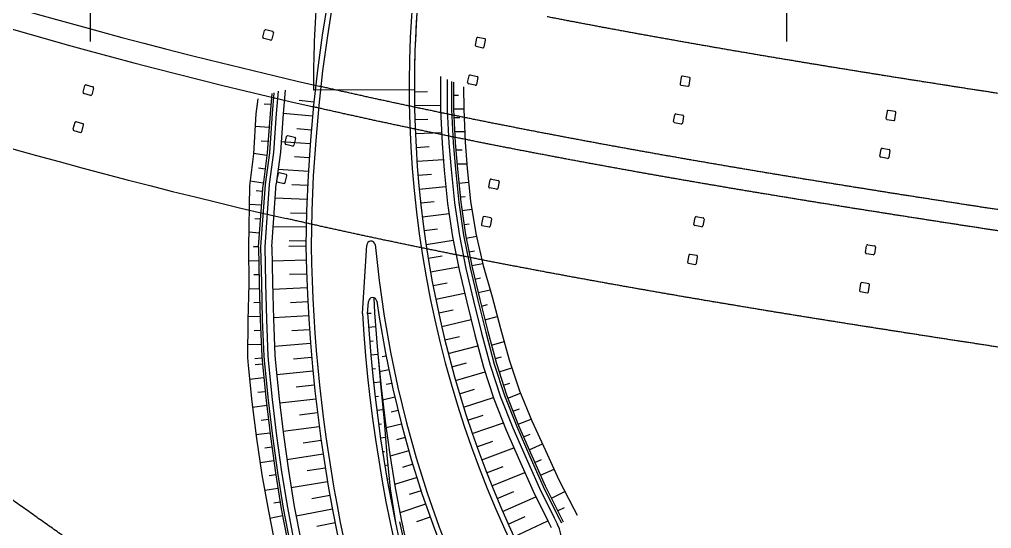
# Model space of a CAD drawing. Header units: inches. Extents: x 499362 to 502582, y 2541888 to 2545349.
# Drawn here: x 501089.8 to 501229.4, y 2543520.1 to 2543593.2 of the extents above; entities that cross this region are included whole.
import ezdxf

# ---------------------------------------------------------------- set-up
doc = ezdxf.new("R2010")
doc.units = ezdxf.units.IN
for name, color, linetype in [('0-段落划分', 2, 'Continuous'), ('ql', 7, 'Continuous'), ('坐标网', 2, 'Continuous'), ('桥-立柱', 5, 'Continuous')]:
    doc.layers.add(name, color=color, linetype=linetype)

# ---------------------------------------------------------------- blocks, each defined once
blk = doc.blocks.new('A$C035667EC')
at = {"layer": '桥-立柱', "color": 1, "linetype": 'Continuous'}
for p, q in [((501124.78, 2543590.62), (501125.01, 2543591.59)), ((501125.19, 2543591.71), (501126.16, 2543591.47)), ((501126.28, 2543591.29), (501126.04, 2543590.32)), ((501125.86, 2543590.21), (501124.89, 2543590.44)), ((501155.47, 2543590.48), (501155.27, 2543589.5)), ((501156.63, 2543590.39), (501155.65, 2543590.59)), ((501156.55, 2543589.24), (501156.75, 2543590.22)), ((501155.39, 2543589.32), (501156.37, 2543589.12)), ((501154.18, 2543584.11), (501154.38, 2543585.09)), ((501154.55, 2543585.2), (501155.53, 2543585)), ((501155.65, 2543584.83), (501155.45, 2543583.85)), ((501184.86, 2543584.91), (501184.69, 2543583.93)), ((501186.02, 2543584.86), (501185.04, 2543585.03)), ((501185.97, 2543583.7), (501186.14, 2543584.69)), ((501098.95, 2543582.71), (501099.21, 2543583.67)), ((501099.4, 2543583.78), (501100.36, 2543583.52)), ((501100.47, 2543583.33), (501100.21, 2543582.37)), ((501155.28, 2543583.73), (501154.3, 2543583.93)), ((501184.81, 2543583.75), (501185.8, 2543583.58)), ((501100.02, 2543582.26), (501099.06, 2543582.52)), ((501215.56, 2543579.95), (501214.57, 2543580.11)), ((501183.74, 2543578.51), (501183.91, 2543579.5)), ((501184.08, 2543579.62), (501185.07, 2543579.44)), ((501185.19, 2543579.27), (501185.02, 2543578.29)), ((501214.4, 2543579.98), (501214.24, 2543579)), ((501214.37, 2543578.82), (501215.36, 2543578.67)), ((501215.53, 2543578.79), (501215.68, 2543579.78)), ((501097.78, 2543578.36), (501097.51, 2543577.4)), ((501098.92, 2543578.21), (501097.96, 2543578.47)), ((501098.77, 2543577.06), (501099.03, 2543578.02)), ((501184.84, 2543578.16), (501183.86, 2543578.34)), ((501097.62, 2543577.21), (501098.58, 2543576.95)), ((501127.96, 2543575.4), (501128.19, 2543576.38)), ((501128.37, 2543576.49), (501129.34, 2543576.26)), ((501129.45, 2543576.08), (501129.23, 2543575.11)), ((501129.05, 2543575), (501128.07, 2543575.22)), ((501213.38, 2543573.56), (501213.54, 2543574.55)), ((501213.71, 2543574.68), (501214.7, 2543574.52)), ((501214.49, 2543573.23), (501213.51, 2543573.39)), ((501214.82, 2543574.35), (501214.67, 2543573.36)), ((501126.95, 2543571.02), (501126.72, 2543570.04)), ((501128.1, 2543570.91), (501127.13, 2543571.13)), ((501127.99, 2543569.75), (501128.21, 2543570.73)), ((501126.83, 2543569.86), (501127.81, 2543569.64)), ((501157.22, 2543569.16), (501157.42, 2543570.14)), ((501158.32, 2543568.79), (501157.34, 2543568.98)), ((501157.59, 2543570.26), (501158.57, 2543570.06)), ((501158.69, 2543569.89), (501158.5, 2543568.91)), ((501156.36, 2543564.74), (501156.17, 2543563.76)), ((501157.52, 2543564.67), (501156.53, 2543564.86)), ((501186.67, 2543563.75), (501186.83, 2543564.74)), ((501187.01, 2543564.86), (501187.99, 2543564.7)), ((501156.28, 2543563.58), (501157.27, 2543563.39)), ((501157.44, 2543563.51), (501157.63, 2543564.49)), ((501187.78, 2543563.41), (501186.79, 2543563.58)), ((501188.12, 2543564.52), (501187.95, 2543563.54)), ((501211.31, 2543559.7), (501211.46, 2543560.69)), ((501211.63, 2543560.82), (501212.62, 2543560.66)), ((501185.92, 2543559.32), (501185.75, 2543558.33)), ((501187.08, 2543559.27), (501186.09, 2543559.44)), ((501212.42, 2543559.38), (501211.43, 2543559.53)), ((501212.75, 2543560.49), (501212.59, 2543559.5)), ((501185.87, 2543558.16), (501186.86, 2543557.99)), ((501187.03, 2543558.11), (501187.2, 2543559.1)), ((501210.61, 2543555.26), (501210.46, 2543554.27)), ((501211.77, 2543555.23), (501210.79, 2543555.38)), ((501211.74, 2543554.07), (501211.9, 2543555.06)), ((501210.58, 2543554.1), (501211.57, 2543553.94))]:
    blk.add_line(p, q, dxfattribs=at)
for centre, start, end in [((501125.16, 2543591.56), 76.4952, 166.4952), ((501126.13, 2543591.33), 346.4952, 76.4952), ((501124.92, 2543590.59), 166.4952, 256.4952), ((501125.9, 2543590.35), 256.4952, 346.4952), ((501155.62, 2543590.45), 78.5189, 168.5189), ((501156.6, 2543590.25), 348.5189, 78.5189), ((501155.42, 2543589.47), 168.5189, 258.5189), ((501156.4, 2543589.27), 258.5189, 348.5189), ((501154.52, 2543585.06), 78.5189, 168.5189), ((501155.5, 2543584.86), 348.5189, 78.5189), ((501185.01, 2543584.89), 80.0188, 170.0188), ((501186, 2543584.71), 350.0188, 80.0188), ((501099.36, 2543583.63), 74.8271, 164.8271), ((501100.32, 2543583.37), 344.8271, 74.8271), ((501154.33, 2543584.08), 168.5189, 258.5189), ((501155.31, 2543583.88), 258.5189, 348.5189), ((501184.84, 2543583.9), 170.0188, 260.0188), ((501185.82, 2543583.73), 260.0188, 350.0188), ((501099.1, 2543582.67), 164.8271, 254.8271), ((501100.06, 2543582.41), 254.8271, 344.8271), ((501214.55, 2543579.96), 80.9753, 170.9753), ((501184.06, 2543579.47), 80.0188, 170.0188), ((501185.04, 2543579.3), 350.0188, 80.0188), ((501214.39, 2543578.97), 170.9753, 260.9753), ((501215.38, 2543578.81), 260.9753, 350.9753), ((501215.54, 2543579.8), 350.9753, 80.9753), ((501097.66, 2543577.36), 164.8271, 254.8271), ((501097.92, 2543578.32), 74.8271, 164.8271), ((501098.89, 2543578.06), 344.8271, 74.8271), ((501183.89, 2543578.49), 170.0188, 260.0188), ((501184.87, 2543578.31), 260.0188, 350.0188), ((501098.62, 2543577.1), 254.8271, 344.8271), ((501128.33, 2543576.34), 76.9886, 166.9886), ((501129.31, 2543576.12), 346.9886, 76.9886), ((501128.11, 2543575.37), 166.9886, 256.9886), ((501129.08, 2543575.14), 256.9886, 346.9886), ((501213.69, 2543574.53), 80.9753, 170.9753), ((501214.67, 2543574.37), 350.9753, 80.9753), ((501213.53, 2543573.54), 170.9753, 260.9753), ((501214.52, 2543573.38), 260.9753, 350.9753), ((501127.09, 2543570.98), 76.9886, 166.9886), ((501128.07, 2543570.76), 346.9886, 76.9886), ((501126.87, 2543570.01), 166.9886, 256.9886), ((501127.84, 2543569.79), 256.9886, 346.9886), ((501157.37, 2543569.13), 168.9031, 258.9031), ((501157.56, 2543570.11), 78.9031, 168.9031), ((501158.35, 2543568.93), 258.9031, 348.9031), ((501158.55, 2543569.92), 348.9031, 78.9031), ((501156.51, 2543564.71), 78.9031, 168.9031), ((501186.98, 2543564.71), 80.3981, 170.3981), ((501156.31, 2543563.73), 168.9031, 258.9031), ((501157.29, 2543563.54), 258.9031, 348.9031), ((501157.49, 2543564.52), 348.9031, 78.9031), ((501186.82, 2543563.73), 170.3981, 260.3981), ((501187.8, 2543563.56), 260.3981, 350.3981), ((501187.97, 2543564.55), 350.3981, 80.3981), ((501211.61, 2543560.67), 81.1264, 171.1264), ((501212.6, 2543560.51), 351.1264, 81.1264), ((501186.07, 2543559.29), 80.3981, 170.3981), ((501187.05, 2543559.13), 350.3981, 80.3981), ((501211.46, 2543559.68), 171.1264, 261.1264), ((501212.44, 2543559.53), 261.1264, 351.1264), ((501185.9, 2543558.31), 170.3981, 260.3981), ((501186.88, 2543558.14), 260.3981, 350.3981), ((501210.76, 2543555.23), 81.1264, 171.1264), ((501211.75, 2543555.08), 351.1264, 81.1264), ((501210.61, 2543554.25), 171.1264, 261.1264), ((501211.6, 2543554.09), 261.1264, 351.1264)]:
    blk.add_arc(centre, 0.15, start, end, dxfattribs=at)
blk = doc.blocks.new('A$C3C1B3F5F')
at = {"layer": 'ql', "color": 1, "linetype": 'Continuous'}
blk.add_line((501146.53, 2543583.07), (501132.03, 2543583.03), dxfattribs=at)
for radius in [167.75, 153.25]:
    blk.add_arc((501299.78, 2543583.53), radius, 175.3653, 180.1708, dxfattribs=at)
blk = doc.blocks.new('A$C3A006F90')
at = {"layer": '0-段落划分', "color": 2, "linetype": 'Continuous'}
for p, q in [((501132.1, 2543581.29), (501129.99, 2543581.52)), ((501146.53, 2543582.8), (501148.4, 2543582.81)), ((501152.16, 2543582.32), (501152.88, 2543582.32)), ((501125.9, 2543580.95), (501124.94, 2543581.03)), ((501146.56, 2543580.8), (501150.26, 2543580.86)), ((501152.16, 2543580.32), (501153.65, 2543580.32)), ((501131.92, 2543579.3), (501127.69, 2543579.67)), ((501131.92, 2543579.3), (501127.69, 2543579.67)), ((501146.61, 2543578.8), (501148.46, 2543578.86)), ((501152.21, 2543579.08), (501153.04, 2543579.08)), ((501125.66, 2543577.65), (501123.65, 2543577.79)), ((501131.74, 2543577.3), (501129.65, 2543577.49)), ((501146.68, 2543576.8), (501150.42, 2543576.96)), ((501152.31, 2543577.08), (501153.81, 2543577.08)), ((501125.52, 2543575.65), (501124.53, 2543575.72)), ((501131.57, 2543575.31), (501127.41, 2543575.59)), ((501146.78, 2543574.8), (501148.65, 2543574.91)), ((501125.36, 2543573.66), (501123.42, 2543573.92)), ((501131.44, 2543573.31), (501129.34, 2543573.45)), ((501152.48, 2543574.43), (501153.38, 2543574.43)), ((501125.1, 2543571.68), (501124.14, 2543571.8)), ((501146.91, 2543572.81), (501150.7, 2543573.07)), ((501152.66, 2543572.43), (501154.07, 2543572.43)), ((501131.31, 2543571.32), (501126.97, 2543571.61)), ((501147.06, 2543570.81), (501148.97, 2543570.97)), ((501122.87, 2543569.28), (501122.69, 2543560.48)), ((501124.84, 2543569.69), (501122.95, 2543569.94)), ((501124.15, 2543560.51), (501124.8, 2543569.43)), ((501125.1, 2543569.46), (501124.45, 2543560.51)), ((501125.7, 2543569.5), (501125.05, 2543560.52)), ((501126.05, 2543560.54), (501126.7, 2543569.58)), ((501131.21, 2543569.32), (501128.95, 2543569.42)), ((501147.24, 2543568.82), (501151.07, 2543569.19)), ((501152.93, 2543569.69), (501154.32, 2543569.83)), ((501124.73, 2543568.49), (501123.79, 2543568.56)), ((501131.13, 2543567.32), (501126.55, 2543567.52)), ((501153.13, 2543567.7), (501153.82, 2543567.77)), ((501124.59, 2543566.49), (501122.82, 2543566.62)), ((501147.45, 2543566.83), (501149.35, 2543567.04)), ((501131.05, 2543565.32), (501128.72, 2543565.37)), ((501147.68, 2543564.84), (501151.52, 2543565.32)), ((501153.38, 2543565.72), (501154.79, 2543565.93)), ((501124.44, 2543564.5), (501123.61, 2543564.56)), ((501131.01, 2543563.33), (501126.26, 2543563.42)), ((501153.67, 2543563.74), (501154.39, 2543563.85)), ((501124.3, 2543562.5), (501122.74, 2543562.62)), ((501147.93, 2543562.86), (501149.87, 2543563.12)), ((501153.99, 2543561.77), (501155.45, 2543562.05)), ((501124.15, 2543560.51), (501123.42, 2543560.56)), ((501130.95, 2543560.61), (501128.5, 2543560.58)), ((501130.97, 2543561.33), (501128.54, 2543561.38)), ((501148.22, 2543560.88), (501152.11, 2543561.46)), ((501124.15, 2543560.51), (501123.42, 2543560.49)), ((501148.52, 2543558.91), (501150.51, 2543559.23)), ((501154.38, 2543559.8), (501155.14, 2543559.95)), ((501124.19, 2543558.51), (501122.72, 2543558.48)), ((501130.99, 2543558.61), (501126.09, 2543558.49)), ((501154.76, 2543557.84), (501156.35, 2543558.15)), ((501124.23, 2543556.51), (501123.49, 2543556.49)), ((501131.05, 2543556.62), (501128.59, 2543556.53)), ((501148.86, 2543556.93), (501152.87, 2543557.64)), ((501149.22, 2543554.97), (501151.26, 2543555.35)), ((501155.21, 2543555.89), (501156.04, 2543556.09)), ((501124.28, 2543554.51), (501122.73, 2543554.47)), ((501131.13, 2543554.62), (501126.18, 2543554.41)), ((501149.6, 2543553), (501153.75, 2543553.85)), ((501155.68, 2543553.95), (501157.39, 2543554.35)), ((501124.33, 2543552.51), (501123.5, 2543552.49)), ((501131.22, 2543552.62), (501128.72, 2543552.49)), ((501156.15, 2543552), (501157.03, 2543552.23)), ((501139.82, 2543550.99), (501140.32, 2543551.02)), ((501150.02, 2543551.05), (501152.11, 2543551.5)), ((501124.37, 2543550.51), (501122.63, 2543550.47)), ((501131.33, 2543550.62), (501126.28, 2543550.32)), ((501150.45, 2543549.09), (501154.68, 2543550.07)), ((501156.64, 2543550.06), (501158.44, 2543550.52)), ((501124.45, 2543548.51), (501123.53, 2543548.47)), ((501131.46, 2543548.63), (501128.91, 2543548.45)), ((501139.96, 2543549), (501140.97, 2543549.07)), ((501131.61, 2543546.63), (501126.45, 2543546.23)), ((501140.11, 2543547), (501140.61, 2543547.04)), ((501150.91, 2543547.15), (501153.03, 2543547.67)), ((501157.59, 2543546.42), (501159.42, 2543546.91)), ((501124.54, 2543546.51), (501122.58, 2543546.43)), ((501151.4, 2543545.21), (501155.65, 2543546.31)), ((501124.64, 2543544.52), (501123.61, 2543544.43)), ((501131.77, 2543544.64), (501129.17, 2543544.41)), ((501140.27, 2543545.01), (501141.27, 2543545.1)), ((501142.46, 2543544.83), (501141.89, 2543544.71)), ((501151.91, 2543543.28), (501154.03, 2543543.85)), ((501158.11, 2543544.49), (501159.02, 2543544.73)), ((501124.71, 2543543.69), (501123.67, 2543543.58)), ((501131.96, 2543542.65), (501126.77, 2543542.15)), ((501140.46, 2543543.02), (501140.96, 2543543.07)), ((501142.87, 2543542.87), (501141.52, 2543542.59)), ((501152.45, 2543541.35), (501156.7, 2543542.56)), ((501158.69, 2543542.57), (501160.51, 2543543.17)), ((501124.91, 2543541.7), (501122.84, 2543541.49)), ((501140.67, 2543541.03), (501141.65, 2543541.14)), ((501125.1, 2543539.71), (501124.07, 2543539.6)), ((501132.16, 2543540.66), (501129.57, 2543540.38)), ((501143.28, 2543540.91), (501142.5, 2543540.75)), ((501153.02, 2543539.43), (501155.16, 2543540.07)), ((501159.31, 2543540.67), (501160.23, 2543540.97)), ((501132.38, 2543538.67), (501127.19, 2543538.07)), ((501140.89, 2543539.04), (501141.36, 2543539.1)), ((501143.73, 2543538.96), (501141.96, 2543538.53)), ((501153.6, 2543537.52), (501157.9, 2543538.87)), ((501159.96, 2543538.78), (501161.77, 2543539.49)), ((501125.32, 2543537.72), (501123.27, 2543537.47)), ((501141.13, 2543537.06), (501142.01, 2543537.17)), ((501144.2, 2543537.02), (501143.2, 2543536.78)), ((501160.69, 2543536.92), (501161.61, 2543537.28)), ((501125.56, 2543535.73), (501124.54, 2543535.61)), ((501132.61, 2543536.68), (501130.02, 2543536.36)), ((501154.22, 2543535.62), (501156.41, 2543536.34)), ((501161.42, 2543535.06), (501163.29, 2543535.79)), ((501132.87, 2543534.7), (501127.68, 2543534.01)), ((501141.4, 2543535.07), (501141.79, 2543535.13)), ((501144.68, 2543535.08), (501142.46, 2543534.54)), ((501154.85, 2543533.72), (501159.31, 2543535.25)), ((501125.79, 2543533.75), (501123.77, 2543533.51)), ((501133.14, 2543532.72), (501130.55, 2543532.35)), ((501141.67, 2543533.09), (501142.36, 2543533.19)), ((501145.21, 2543533.15), (501143.98, 2543532.81)), ((501155.52, 2543531.83), (501157.78, 2543532.64)), ((501162.22, 2543533.22), (501163.15, 2543533.63)), ((501126.06, 2543531.77), (501125.07, 2543531.63)), ((501145.75, 2543531.22), (501143.04, 2543530.47)), ((501156.2, 2543529.95), (501160.82, 2543531.68)), ((501163.02, 2543531.39), (501164.92, 2543532.23)), ((501133.43, 2543530.74), (501128.23, 2543529.95)), ((501141.97, 2543531.12), (501142.25, 2543531.16)), ((501163.83, 2543529.56), (501164.79, 2543529.99)), ((501126.34, 2543529.79), (501124.38, 2543529.51)), ((501133.74, 2543528.76), (501131.13, 2543528.35)), ((501142.29, 2543529.14), (501142.72, 2543529.21)), ((501146.31, 2543529.3), (501144.84, 2543528.85)), ((501156.91, 2543528.08), (501159.26, 2543528.99)), ((501164.64, 2543527.73), (501166.58, 2543528.6)), ((501126.62, 2543527.81), (501125.66, 2543527.65)), ((501142.62, 2543527.17), (501142.77, 2543527.2)), ((501146.91, 2543527.4), (501143.7, 2543526.39)), ((501157.65, 2543526.23), (501162.38, 2543528.13)), ((501126.94, 2543525.83), (501125.05, 2543525.52)), ((501134.06, 2543526.79), (501128.86, 2543525.91)), ((501134.41, 2543524.82), (501131.8, 2543524.35)), ((501142.98, 2543525.2), (501143.14, 2543525.23)), ((501147.5, 2543525.49), (501145.78, 2543524.95)), ((501158.41, 2543524.38), (501160.79, 2543525.37)), ((501159.19, 2543522.54), (501163.99, 2543524.62)), ((501166.21, 2543524.42), (501168.15, 2543525.38)), ((501127.26, 2543523.86), (501126.33, 2543523.71)), ((501134.77, 2543522.85), (501129.55, 2543521.87)), ((501143.35, 2543523.24), (501143.4, 2543523.25)), ((501148.15, 2543523.59), (501144.46, 2543522.31)), ((501167.1, 2543522.63), (501168.09, 2543523.12)), ((501127.61, 2543521.89), (501125.78, 2543521.54)), ((501148.81, 2543521.71), (501146.83, 2543521.02)), ((501160, 2543520.71), (501162.43, 2543521.8)), ((501135.15, 2543520.89), (501132.54, 2543520.37)), ((501143.74, 2543521.27), (501143.75, 2543521.28)), ((501160.83, 2543518.89), (501165.71, 2543521.16))]:
    blk.add_line(p, q, dxfattribs=at)
at = {"layer": '0-段落划分', "color": 2}
for p, q in [((501139.08, 2543550.95), (501139.7, 2543560.75)), ((501139.82, 2543550.9), (501139.94, 2543552.67))]:
    blk.add_line(p, q, dxfattribs=at)
at = {"layer": '0-段落划分', "color": 2, "flags": 128}
for points in [[(501139.72, 2543620.5), (501138.37, 2543615.65), (501137.13, 2543610.76), (501136, 2543605.84), (501134.99, 2543600.89), (501134.09, 2543595.91), (501133.3, 2543590.92), (501132.62, 2543585.91), (501132.06, 2543580.87), (501131.61, 2543575.83), (501131.27, 2543570.77), (501131.06, 2543565.71), (501130.95, 2543560.64)], [(501140.44, 2543620.3), (501139.1, 2543615.46), (501137.86, 2543610.58), (501136.74, 2543605.68), (501135.73, 2543600.74), (501134.83, 2543595.79), (501134.04, 2543590.81), (501133.36, 2543585.81), (501132.8, 2543580.8), (501132.36, 2543575.77), (501132.02, 2543570.73), (501131.8, 2543565.68), (501131.7, 2543560.63)], [(501140.89, 2543560.84), (501141.46, 2543555.69), (501142.2, 2543550.55), (501143.1, 2543545.42), (501144.17, 2543540.32), (501145.41, 2543535.25), (501146.81, 2543530.21), (501148.37, 2543525.22), (501150.1, 2543520.27), (501151.99, 2543515.37), (501154.05, 2543510.52)], [(501141.13, 2543552.72), (501141.46, 2543550.43), (501142.36, 2543545.28), (501143.44, 2543540.15), (501144.68, 2543535.06), (501146.09, 2543530), (501147.66, 2543524.98), (501149.4, 2543520.01), (501151.3, 2543515.09), (501151.98, 2543513.49)]]:
    blk.add_lwpolyline(points, dxfattribs=at)
for points in [[(501139.13, 2543488.36, -0.000001), (501138.24, 2543489, -0.000002), (501137.34, 2543489.64, -0.000002), (501136.44, 2543490.28, -0.000003), (501135.55, 2543490.92, -0.000003)], [(501100.6, 2543515.81, -0.000022), (501099.7, 2543516.45, -0.000022), (501098.81, 2543517.09, -0.000023), (501097.91, 2543517.72, -0.000023), (501097.01, 2543518.36, -0.000024), (501096.11, 2543519, -0.000024), (501095.22, 2543519.63, -0.000025), (501094.32, 2543520.27, -0.000025), (501093.42, 2543520.91, -0.000026), (501092.52, 2543521.54, -0.000026), (501091.63, 2543522.18, -0.000027), (501090.73, 2543522.82, -0.000027), (501089.83, 2543523.45, -0.000028), (501088.93, 2543524.09, -0.000028), (501088.04, 2543524.72, -0.000029), (501087.14, 2543525.36, -0.000029), (501086.24, 2543526, -0.00003)], [(501253.39, 2543579.06, 0.000002), (501252.73, 2543579.15, 0.000003)], [(501231, 2543582.45, 0.000041), (501230.34, 2543582.55, 0.000042), (501229.69, 2543582.65, 0.000043), (501229.03, 2543582.76, 0.000045), (501228.37, 2543582.86, 0.000046), (501227.71, 2543582.96, 0.000047), (501227.06, 2543583.06, 0.000048), (501226.4, 2543583.16, 0.000049), (501225.74, 2543583.26, 0.00005), (501225.09, 2543583.37, 0.000052), (501224.43, 2543583.47, 0.000053), (501223.77, 2543583.57, 0.000054), (501223.11, 2543583.67, 0.000055), (501222.46, 2543583.78, 0.000056), (501221.8, 2543583.88, 0.000057), (501221.14, 2543583.98, 0.000058), (501220.49, 2543584.08, 0.00006), (501219.83, 2543584.19, 0.000061), (501219.17, 2543584.29, 0.000062), (501218.52, 2543584.39, 0.000063), (501217.86, 2543584.5, 0.000064), (501217.2, 2543584.6, 0.000065), (501216.55, 2543584.7, 0.000067), (501215.89, 2543584.81, 0.000068), (501215.23, 2543584.91, 0.000069), (501214.58, 2543585.02, 0.00007), (501213.92, 2543585.12, 0.000071), (501213.27, 2543585.23, 0.000072), (501212.61, 2543585.33, 0.000073), (501211.95, 2543585.44, 0.000075), (501211.3, 2543585.54, 0.000076), (501210.64, 2543585.65, 0.000077), (501209.99, 2543585.75, 0.000078), (501209.33, 2543585.86, 0.000079), (501208.68, 2543585.97, 0.00008), (501208.02, 2543586.07, 0.000082), (501207.37, 2543586.18, 0.000083), (501206.71, 2543586.28, 0.000084), (501206.05, 2543586.39, 0.000085), (501205.4, 2543586.5, 0.000086), (501204.74, 2543586.61, 0.000087), (501204.09, 2543586.71, 0.000089), (501203.43, 2543586.82, 0.00009), (501202.78, 2543586.93, 0.000091), (501202.12, 2543587.04, 0.000092), (501201.47, 2543587.15, 0.000093), (501200.82, 2543587.26, 0.000094), (501200.16, 2543587.36, 0.000095), (501199.51, 2543587.47, 0.000097), (501198.85, 2543587.58, 0.000098), (501198.2, 2543587.69, 0.000099), (501197.54, 2543587.8, 0.0001), (501196.89, 2543587.91, 0.000101), (501196.23, 2543588.02, 0.000102), (501195.58, 2543588.13, 0.000104), (501194.93, 2543588.25, 0.000105), (501194.27, 2543588.36, 0.000106), (501193.62, 2543588.47, 0.000107), (501192.97, 2543588.58, 0.000108), (501192.31, 2543588.69, 0.000109), (501191.66, 2543588.8, 0.000111), (501191, 2543588.92, 0.000112), (501190.35, 2543589.03, 0.000113), (501189.7, 2543589.14, 0.000114), (501189.05, 2543589.26, 0.000115), (501188.39, 2543589.37, 0.000116), (501187.74, 2543589.48, 0.000117), (501187.09, 2543589.6, 0.000119), (501186.43, 2543589.71, 0.00012), (501185.78, 2543589.83, 0.000121), (501185.13, 2543589.94, 0.000122), (501184.48, 2543590.06, 0.000123), (501183.82, 2543590.18, 0.000124), (501183.17, 2543590.29, 0.000125), (501182.52, 2543590.41, 0.000125), (501181.87, 2543590.52, 0.000126), (501181.22, 2543590.64, 0.000127), (501180.57, 2543590.76, 0.000129), (501179.91, 2543590.88, 0.00013), (501179.26, 2543591, 0.000131), (501178.61, 2543591.11, 0.000132), (501177.96, 2543591.23, 0.000133), (501177.31, 2543591.35, 0.000134), (501176.66, 2543591.47, 0.000135), (501176.01, 2543591.59, 0.000136), (501175.36, 2543591.71, 0.000138), (501174.7, 2543591.83, 0.000139), (501174.05, 2543591.95, 0.00014), (501173.4, 2543592.07, 0.000141), (501172.75, 2543592.2, 0.000142), (501172.1, 2543592.32, 0.000143), (501171.45, 2543592.44, 0.000144), (501170.8, 2543592.56, 0.000145), (501170.15, 2543592.69, 0.000147), (501169.5, 2543592.81, 0.000148), (501168.85, 2543592.93, 0.000149), (501168.2, 2543593.06, 0.00015), (501167.55, 2543593.18, 0.000151), (501166.9, 2543593.31, 0.000152), (501166.25, 2543593.43, 0.000153), (501165.6, 2543593.56, 0.000154)], [(501250.93, 2543562.74, 0.000002), (501250.27, 2543562.84, 0.000003)], [(501231.14, 2543565.74, 0.000036), (501230.48, 2543565.84, 0.000038), (501229.82, 2543565.94, 0.000039), (501229.16, 2543566.04, 0.00004), (501228.5, 2543566.14, 0.000041), (501227.84, 2543566.24, 0.000042), (501227.18, 2543566.35, 0.000043), (501226.52, 2543566.45, 0.000045), (501225.86, 2543566.55, 0.000046), (501225.2, 2543566.65, 0.000047), (501224.54, 2543566.75, 0.000048), (501223.88, 2543566.86, 0.000049), (501223.22, 2543566.96, 0.00005), (501222.56, 2543567.06, 0.000052), (501221.9, 2543567.16, 0.000053), (501221.24, 2543567.27, 0.000054), (501220.57, 2543567.37, 0.000055), (501219.91, 2543567.47, 0.000056), (501219.25, 2543567.58, 0.000057), (501218.59, 2543567.68, 0.000058), (501217.93, 2543567.78, 0.00006), (501217.27, 2543567.89, 0.000061), (501216.61, 2543567.99, 0.000062), (501215.95, 2543568.09, 0.000063), (501215.29, 2543568.2, 0.000064), (501214.63, 2543568.3, 0.000065), (501213.97, 2543568.41, 0.000067), (501213.31, 2543568.51, 0.000068), (501212.65, 2543568.62, 0.000069), (501211.99, 2543568.72, 0.00007), (501211.33, 2543568.83, 0.000071), (501210.67, 2543568.93, 0.000072), (501210.01, 2543569.04, 0.000073), (501209.35, 2543569.14, 0.000075), (501208.68, 2543569.25, 0.000076), (501208.02, 2543569.36, 0.000077), (501207.36, 2543569.46, 0.000078), (501206.7, 2543569.57, 0.000079), (501206.04, 2543569.68, 0.00008), (501205.38, 2543569.78, 0.000082), (501204.72, 2543569.89, 0.000083), (501204.06, 2543570, 0.000084), (501203.4, 2543570.11, 0.000085), (501202.74, 2543570.21, 0.000086), (501202.08, 2543570.32, 0.000087), (501201.42, 2543570.43, 0.000089), (501200.76, 2543570.54, 0.00009), (501200.1, 2543570.65, 0.000091), (501199.44, 2543570.76, 0.000092), (501198.78, 2543570.87, 0.000093), (501198.11, 2543570.98, 0.000094), (501197.45, 2543571.09, 0.000095), (501196.79, 2543571.2, 0.000097), (501196.13, 2543571.31, 0.000098), (501195.47, 2543571.42, 0.000099), (501194.81, 2543571.53, 0.0001), (501194.15, 2543571.64, 0.000101), (501193.49, 2543571.75, 0.000102), (501192.83, 2543571.87, 0.000104), (501192.17, 2543571.98, 0.000105), (501191.51, 2543572.09, 0.000106), (501190.85, 2543572.2, 0.000107), (501190.19, 2543572.32, 0.000108), (501189.53, 2543572.43, 0.000109), (501188.87, 2543572.54, 0.000111), (501188.21, 2543572.66, 0.000112), (501187.54, 2543572.77, 0.000113), (501186.88, 2543572.88, 0.000114), (501186.22, 2543573, 0.000115), (501185.56, 2543573.11, 0.000116), (501184.9, 2543573.23, 0.000117), (501184.24, 2543573.35, 0.000119), (501183.58, 2543573.46, 0.00012), (501182.92, 2543573.58, 0.000121), (501182.26, 2543573.69, 0.000122), (501181.6, 2543573.81, 0.000123), (501180.94, 2543573.93, 0.000124), (501180.28, 2543574.05, 0.000126), (501179.62, 2543574.17, 0.000128), (501178.96, 2543574.28, 0.00013), (501178.3, 2543574.4, 0.000131), (501177.63, 2543574.52, 0.000132), (501176.97, 2543574.64, 0.000133), (501176.31, 2543574.76, 0.000134), (501175.65, 2543574.88, 0.000135), (501174.99, 2543575, 0.000137), (501174.33, 2543575.12, 0.000138), (501173.67, 2543575.24, 0.000139), (501173.01, 2543575.36, 0.00014), (501172.35, 2543575.49, 0.000141), (501171.69, 2543575.61, 0.000143), (501171.03, 2543575.73, 0.000144), (501170.37, 2543575.85, 0.000145), (501169.71, 2543575.98, 0.000146), (501169.05, 2543576.1, 0.000147), (501168.39, 2543576.23, 0.000149), (501167.73, 2543576.35, 0.00015), (501167.07, 2543576.48, 0.000151), (501166.41, 2543576.6, 0.000152), (501165.75, 2543576.73, 0.000153), (501165.1, 2543576.85, 0.000155), (501164.44, 2543576.98, 0.000156), (501163.78, 2543577.11, 0.000157), (501163.12, 2543577.23, 0.000158), (501162.46, 2543577.36, 0.000159), (501161.8, 2543577.49, 0.00016), (501161.14, 2543577.62, 0.000162), (501160.48, 2543577.75, 0.000163), (501159.82, 2543577.88, 0.000164), (501159.16, 2543578.01, 0.000165), (501158.5, 2543578.14, 0.000166), (501157.84, 2543578.27, 0.000168), (501157.18, 2543578.4, 0.000169), (501156.52, 2543578.53, 0.00017), (501155.86, 2543578.66, 0.000171), (501155.2, 2543578.8, 0.000172), (501154.55, 2543578.93, 0.000174), (501153.89, 2543579.06, 0.000175), (501153.23, 2543579.2, 0.000176), (501152.57, 2543579.33, 0.000177), (501151.91, 2543579.47, 0.000178), (501151.25, 2543579.6, 0.00018), (501150.59, 2543579.74, 0.000181), (501149.93, 2543579.87, 0.000182), (501149.28, 2543580.01, 0.000183), (501148.62, 2543580.15, 0.000184), (501147.96, 2543580.29, 0.000186), (501147.3, 2543580.42, 0.000187), (501146.64, 2543580.56, 0.000188), (501145.98, 2543580.7, 0.000189), (501145.33, 2543580.84, 0.00019), (501144.67, 2543580.98, 0.000192), (501144.01, 2543581.12, 0.000193), (501143.35, 2543581.26, 0.000194), (501142.69, 2543581.41, 0.000195), (501142.04, 2543581.55, 0.000196), (501141.38, 2543581.69, 0.000198), (501140.72, 2543581.83, 0.000199), (501140.06, 2543581.98, 0.0002), (501139.41, 2543582.12, 0.000201), (501138.75, 2543582.27, 0.000202), (501138.09, 2543582.41, 0.000204), (501137.43, 2543582.56, 0.000205), (501136.78, 2543582.71, 0.000206), (501136.12, 2543582.85, 0.000207), (501135.46, 2543583, 0.000208), (501134.81, 2543583.15, 0.00021), (501134.15, 2543583.3, 0.000211), (501133.49, 2543583.45, 0.00021), (501132.84, 2543583.59, 0.00021)], [(501248.75, 2543560.03, 0.000002), (501248.09, 2543560.13, 0.000003)], [(501231.62, 2543562.63, 0.000032), (501230.96, 2543562.73, 0.000033), (501230.31, 2543562.83, 0.000034), (501229.65, 2543562.93, 0.000035), (501228.99, 2543563.03, 0.000036), (501228.33, 2543563.13, 0.000038), (501227.67, 2543563.23, 0.000039), (501227.02, 2543563.33, 0.00004), (501226.36, 2543563.43, 0.000041), (501225.7, 2543563.53, 0.000042), (501225.04, 2543563.63, 0.000043), (501224.39, 2543563.74, 0.000045), (501223.73, 2543563.84, 0.000046), (501223.07, 2543563.94, 0.000047), (501222.41, 2543564.04, 0.000048), (501221.76, 2543564.14, 0.000049), (501221.1, 2543564.24, 0.00005), (501220.44, 2543564.35, 0.000052), (501219.79, 2543564.45, 0.000053), (501219.13, 2543564.55, 0.000054), (501218.47, 2543564.65, 0.000055), (501217.81, 2543564.75, 0.000056), (501217.16, 2543564.86, 0.000057), (501216.5, 2543564.96, 0.000058), (501215.84, 2543565.06, 0.00006), (501215.19, 2543565.17, 0.000061), (501214.53, 2543565.27, 0.000062), (501213.87, 2543565.37, 0.000063), (501213.22, 2543565.48, 0.000064), (501212.56, 2543565.58, 0.000065), (501211.9, 2543565.68, 0.000067), (501211.25, 2543565.79, 0.000068), (501210.59, 2543565.89, 0.000069), (501209.94, 2543566, 0.00007), (501209.28, 2543566.1, 0.000071), (501208.62, 2543566.21, 0.000072), (501207.97, 2543566.31, 0.000073), (501207.31, 2543566.42, 0.000075), (501206.66, 2543566.52, 0.000076), (501206, 2543566.63, 0.000077), (501205.34, 2543566.73, 0.000078), (501204.69, 2543566.84, 0.000079), (501204.03, 2543566.94, 0.00008), (501203.38, 2543567.05, 0.000082), (501202.72, 2543567.16, 0.000083), (501202.07, 2543567.26, 0.000084), (501201.41, 2543567.37, 0.000085), (501200.76, 2543567.48, 0.000086), (501200.1, 2543567.59, 0.000087), (501199.45, 2543567.69, 0.000089), (501198.79, 2543567.8, 0.00009), (501198.14, 2543567.91, 0.000091), (501197.48, 2543568.02, 0.000092), (501196.83, 2543568.13, 0.000093), (501196.17, 2543568.23, 0.000094), (501195.52, 2543568.34, 0.000095), (501194.86, 2543568.45, 0.000097), (501194.21, 2543568.56, 0.000098), (501193.55, 2543568.67, 0.000099), (501192.9, 2543568.78, 0.0001), (501192.25, 2543568.89, 0.000101), (501191.59, 2543569, 0.000102), (501190.94, 2543569.11, 0.000104), (501190.28, 2543569.22, 0.000105), (501189.63, 2543569.34, 0.000106), (501188.98, 2543569.45, 0.000107), (501188.32, 2543569.56, 0.000108), (501187.67, 2543569.67, 0.000109), (501187.02, 2543569.78, 0.000111), (501186.36, 2543569.9, 0.000112), (501185.71, 2543570.01, 0.000113), (501185.06, 2543570.12, 0.000114), (501184.4, 2543570.24, 0.000115), (501183.75, 2543570.35, 0.000116), (501183.1, 2543570.46, 0.000117), (501182.44, 2543570.58, 0.000119), (501181.79, 2543570.69, 0.00012), (501181.14, 2543570.81, 0.000121), (501180.49, 2543570.92, 0.000122), (501179.83, 2543571.04, 0.000123), (501179.18, 2543571.15, 0.000124), (501178.53, 2543571.27, 0.000124), (501177.88, 2543571.39, 0.000125), (501177.23, 2543571.5, 0.000126), (501176.58, 2543571.62, 0.000127), (501175.92, 2543571.74, 0.000129), (501175.27, 2543571.86, 0.00013), (501174.62, 2543571.97, 0.000131), (501173.97, 2543572.09, 0.000132), (501173.32, 2543572.21, 0.000133), (501172.67, 2543572.33, 0.000134), (501172.01, 2543572.45, 0.000135), (501171.36, 2543572.57, 0.000136), (501170.71, 2543572.69, 0.000138), (501170.06, 2543572.81, 0.000139), (501169.41, 2543572.93, 0.00014), (501168.76, 2543573.05, 0.000141), (501168.11, 2543573.18, 0.000142), (501167.46, 2543573.3, 0.000143), (501166.81, 2543573.42, 0.000144), (501166.16, 2543573.54, 0.000145), (501165.51, 2543573.67, 0.000147), (501164.86, 2543573.79, 0.000148), (501164.21, 2543573.91, 0.000149), (501163.56, 2543574.04, 0.00015), (501162.91, 2543574.16, 0.000151), (501162.26, 2543574.29, 0.000152), (501161.61, 2543574.41, 0.000153), (501160.96, 2543574.54, 0.000154), (501160.31, 2543574.67, 0.000156), (501159.66, 2543574.79, 0.000157), (501159.01, 2543574.92, 0.000158), (501158.36, 2543575.05, 0.000159), (501157.71, 2543575.17, 0.00016), (501157.06, 2543575.3, 0.000161), (501156.42, 2543575.43, 0.000162), (501155.77, 2543575.56, 0.000163), (501155.12, 2543575.69, 0.000164), (501154.47, 2543575.82, 0.000166), (501153.82, 2543575.95, 0.000167), (501153.18, 2543576.08, 0.000168), (501152.53, 2543576.21, 0.000169), (501151.88, 2543576.34, 0.00017), (501151.23, 2543576.48, 0.000171), (501150.58, 2543576.61, 0.000172), (501149.94, 2543576.74, 0.000173), (501149.29, 2543576.88, 0.000175), (501148.64, 2543577.01, 0.000176), (501148, 2543577.14, 0.000177), (501147.35, 2543577.28, 0.000178), (501146.7, 2543577.41, 0.000179), (501146.06, 2543577.55, 0.00018), (501145.41, 2543577.69, 0.000181), (501144.76, 2543577.82, 0.000182), (501144.12, 2543577.96, 0.000183), (501143.47, 2543578.1, 0.000185), (501142.83, 2543578.24, 0.000186), (501142.18, 2543578.38, 0.000187), (501141.53, 2543578.51, 0.000188), (501140.89, 2543578.65, 0.000189), (501140.24, 2543578.79, 0.00019), (501139.6, 2543578.93, 0.000191), (501138.95, 2543579.08, 0.000192), (501138.31, 2543579.22, 0.000194), (501137.66, 2543579.36, 0.000195), (501137.02, 2543579.5, 0.000196), (501136.37, 2543579.64, 0.000197), (501135.73, 2543579.79, 0.000198), (501135.09, 2543579.93, 0.000199), (501134.44, 2543580.08, 0.0002), (501133.8, 2543580.22, 0.000201), (501133.15, 2543580.37, 0.000202), (501132.51, 2543580.51, 0.000206), (501131.86, 2543580.66, 0.000206)], [(501246.29, 2543543.72, 0.000002), (501245.63, 2543543.82, 0.000003), (501244.97, 2543543.92, 0.000004)], [(501231.78, 2543545.91, 0.000027), (501231.12, 2543546.01, 0.000028), (501230.46, 2543546.11, 0.00003), (501229.8, 2543546.21, 0.000031), (501229.14, 2543546.31, 0.000032), (501228.48, 2543546.42, 0.000033), (501227.82, 2543546.52, 0.000034), (501227.16, 2543546.62, 0.000035), (501226.5, 2543546.72, 0.000036), (501225.84, 2543546.82, 0.000038), (501225.18, 2543546.92, 0.000039), (501224.52, 2543547.02, 0.00004), (501223.86, 2543547.12, 0.000041), (501223.2, 2543547.22, 0.000042), (501222.54, 2543547.33, 0.000043), (501221.88, 2543547.43, 0.000045), (501221.21, 2543547.53, 0.000046), (501220.55, 2543547.63, 0.000047), (501219.89, 2543547.73, 0.000048), (501219.23, 2543547.84, 0.000049), (501218.57, 2543547.94, 0.00005), (501217.91, 2543548.04, 0.000052), (501217.25, 2543548.14, 0.000053), (501216.59, 2543548.25, 0.000054), (501215.93, 2543548.35, 0.000055), (501215.27, 2543548.45, 0.000056), (501214.61, 2543548.56, 0.000057), (501213.95, 2543548.66, 0.000058), (501213.29, 2543548.76, 0.00006), (501212.63, 2543548.87, 0.000061), (501211.97, 2543548.97, 0.000062), (501211.31, 2543549.07, 0.000063), (501210.65, 2543549.18, 0.000064), (501209.99, 2543549.28, 0.000065), (501209.33, 2543549.39, 0.000067), (501208.67, 2543549.49, 0.000068), (501208.01, 2543549.6, 0.000069), (501207.35, 2543549.7, 0.00007), (501206.68, 2543549.81, 0.000071), (501206.02, 2543549.91, 0.000072), (501205.36, 2543550.02, 0.000073), (501204.7, 2543550.12, 0.000075), (501204.04, 2543550.23, 0.000076), (501203.38, 2543550.34, 0.000077), (501202.72, 2543550.44, 0.000078), (501202.06, 2543550.55, 0.000079), (501201.4, 2543550.66, 0.00008), (501200.74, 2543550.76, 0.000082), (501200.08, 2543550.87, 0.000083), (501199.42, 2543550.98, 0.000084), (501198.76, 2543551.09, 0.000085), (501198.1, 2543551.19, 0.000086), (501197.44, 2543551.3, 0.000087), (501196.77, 2543551.41, 0.000089), (501196.11, 2543551.52, 0.00009), (501195.45, 2543551.63, 0.000091), (501194.79, 2543551.74, 0.000092), (501194.13, 2543551.85, 0.000093), (501193.47, 2543551.96, 0.000094), (501192.81, 2543552.07, 0.000095), (501192.15, 2543552.18, 0.000097), (501191.49, 2543552.29, 0.000098), (501190.83, 2543552.4, 0.000099), (501190.17, 2543552.51, 0.0001), (501189.51, 2543552.62, 0.000101), (501188.85, 2543552.73, 0.000102), (501188.19, 2543552.84, 0.000104), (501187.53, 2543552.96, 0.000105), (501186.87, 2543553.07, 0.000106), (501186.2, 2543553.18, 0.000107), (501185.54, 2543553.29, 0.000108), (501184.88, 2543553.41, 0.000109), (501184.22, 2543553.52, 0.000111), (501183.56, 2543553.64, 0.000112), (501182.9, 2543553.75, 0.000113), (501182.24, 2543553.86, 0.000114), (501181.58, 2543553.98, 0.000115), (501180.92, 2543554.09, 0.000116), (501180.26, 2543554.21, 0.000117), (501179.6, 2543554.33, 0.000119), (501178.94, 2543554.44, 0.00012), (501178.28, 2543554.56, 0.000121), (501177.62, 2543554.67, 0.000122), (501176.96, 2543554.79, 0.000123), (501176.3, 2543554.91, 0.000125), (501175.63, 2543555.03, 0.000127), (501174.97, 2543555.15, 0.000128), (501174.31, 2543555.26, 0.00013), (501173.65, 2543555.38, 0.000131), (501172.99, 2543555.5, 0.000132), (501172.33, 2543555.62, 0.000133), (501171.67, 2543555.74, 0.000134), (501171.01, 2543555.86, 0.000135), (501170.35, 2543555.98, 0.000137), (501169.69, 2543556.1, 0.000138), (501169.03, 2543556.22, 0.000139), (501168.37, 2543556.34, 0.00014), (501167.71, 2543556.47, 0.000141), (501167.05, 2543556.59, 0.000143), (501166.39, 2543556.71, 0.000144), (501165.73, 2543556.83, 0.000145), (501165.07, 2543556.96, 0.000146), (501164.41, 2543557.08, 0.000147), (501163.75, 2543557.21, 0.000149), (501163.09, 2543557.33, 0.00015), (501162.43, 2543557.46, 0.000151), (501161.77, 2543557.58, 0.000152), (501161.11, 2543557.71, 0.000153), (501160.45, 2543557.83, 0.000155), (501159.79, 2543557.96, 0.000156), (501159.13, 2543558.09, 0.000157), (501158.47, 2543558.21, 0.000158), (501157.81, 2543558.34, 0.000159), (501157.15, 2543558.47, 0.00016), (501156.49, 2543558.6, 0.000162), (501155.84, 2543558.73, 0.000163), (501155.18, 2543558.86, 0.000164), (501154.52, 2543558.99, 0.000165), (501153.86, 2543559.12, 0.000166), (501153.2, 2543559.25, 0.000168), (501152.54, 2543559.38, 0.000169), (501151.88, 2543559.51, 0.00017), (501151.22, 2543559.64, 0.000171), (501150.56, 2543559.78, 0.000172), (501149.9, 2543559.91, 0.000174), (501149.24, 2543560.04, 0.000175), (501148.59, 2543560.18, 0.000176), (501147.93, 2543560.31, 0.000177), (501147.27, 2543560.45, 0.000178), (501146.61, 2543560.58, 0.00018), (501145.95, 2543560.72, 0.000181), (501145.29, 2543560.85, 0.000182), (501144.63, 2543560.99, 0.000183), (501143.98, 2543561.13, 0.000184), (501143.32, 2543561.27, 0.000186), (501142.66, 2543561.4, 0.000187), (501142, 2543561.54, 0.000188), (501141.34, 2543561.68, 0.000189), (501140.68, 2543561.82, 0.00019), (501140.03, 2543561.96, 0.000192), (501139.37, 2543562.1, 0.000193), (501138.71, 2543562.24, 0.000194), (501138.05, 2543562.39, 0.000195), (501137.39, 2543562.53, 0.000196), (501136.74, 2543562.67, 0.000198), (501136.08, 2543562.81, 0.000199), (501135.42, 2543562.96, 0.0002), (501134.76, 2543563.1, 0.000201), (501134.11, 2543563.25, 0.000202), (501133.45, 2543563.39, 0.000204), (501132.79, 2543563.54, 0.000205), (501132.13, 2543563.69, 0.000206), (501131.48, 2543563.83, 0.000207), (501130.82, 2543563.98, 0.000208), (501130.16, 2543564.13, 0.00021), (501129.51, 2543564.28, 0.000211), (501128.85, 2543564.43, 0.00021), (501128.2, 2543564.57, 0.00021)]]:
    blk.add_lwpolyline(points, format="xyb", dxfattribs=at)
at = {"layer": '0-段落划分', "color": 2, "linetype": 'Continuous', "flags": 128}
for points in [[(501150.26, 2543584.97), (501150.26, 2543580.19)], [(501151.26, 2543584.55), (501151.26, 2543580.21)], [(501151.86, 2543584.28), (501151.86, 2543580.23)], [(501126.97, 2543582.88), (501126.7, 2543579.66)], [(501126.97, 2543582.88), (501126.7, 2543579.66)], [(501127.98, 2543583.02), (501127.69, 2543579.69)], [(501151.26, 2543583.09), (501151.26, 2543580.21)], [(501151.86, 2543583.09), (501151.86, 2543580.23)], [(501152.16, 2543584.15), (501152.16, 2543580.23)], [(501153.57, 2543583.51), (501153.65, 2543580.27)], [(501124.05, 2543581.76), (501123.77, 2543579.6)], [(501126.04, 2543582.53), (501125.8, 2543579.64)], [(501126.35, 2543582.65), (501126.1, 2543579.65)], [(501126.35, 2543582.65), (501126.1, 2543579.65)], [(501150.26, 2543580.19), (501150.5, 2543575.37), (501150.83, 2543571.53)], [(501151.26, 2543580.21), (501151.49, 2543575.43), (501151.83, 2543571.61)], [(501151.26, 2543580.21), (501151.49, 2543575.43), (501151.83, 2543571.61)], [(501151.86, 2543580.23), (501152.09, 2543575.46), (501152.43, 2543571.66)], [(501151.86, 2543580.23), (501152.09, 2543575.46), (501152.43, 2543571.66)], [(501152.16, 2543580.23), (501152.39, 2543575.48), (501152.73, 2543571.68)], [(501153.65, 2543580.27), (501153.84, 2543575.56), (501154.11, 2543571.79)], [(501123.77, 2543579.6), (501123.41, 2543573.89), (501122.87, 2543569.28)], [(501125.8, 2543579.64), (501125.41, 2543574), (501124.8, 2543569.43)], [(501126.1, 2543579.65), (501125.71, 2543574.02), (501125.1, 2543569.46)], [(501126.1, 2543579.65), (501125.71, 2543574.02), (501125.1, 2543569.46)], [(501126.7, 2543579.66), (501126.3, 2543574.05), (501125.7, 2543569.5)], [(501126.7, 2543579.66), (501126.3, 2543574.05), (501125.7, 2543569.5)], [(501127.69, 2543579.69), (501127.3, 2543574.1), (501126.7, 2543569.58)], [(501154.11, 2543571.79), (501154.6, 2543567.1), (501155.36, 2543562.45), (501156.42, 2543557.86), (501157.68, 2543553.33), (501158.91, 2543548.8), (501158.91, 2543548.8)], [(501150.83, 2543571.53), (501151.31, 2543566.73), (501152.01, 2543561.97), (501152.95, 2543557.24), (501154.05, 2543552.56), (501155.22, 2543547.9), (501155.22, 2543547.9)], [(501151.83, 2543571.61), (501152.31, 2543566.85), (501153, 2543562.11), (501153.93, 2543557.42), (501155.03, 2543552.76), (501156.19, 2543548.13), (501156.19, 2543548.13)], [(501151.83, 2543571.61), (501152.31, 2543566.85), (501153, 2543562.11), (501153.93, 2543557.42), (501155.03, 2543552.76), (501156.19, 2543548.13), (501156.19, 2543548.13)], [(501152.43, 2543571.66), (501152.9, 2543566.91), (501153.6, 2543562.2), (501154.52, 2543557.52), (501155.62, 2543552.89), (501156.78, 2543548.28), (501156.78, 2543548.28)], [(501152.43, 2543571.66), (501152.9, 2543566.91), (501153.6, 2543562.2), (501154.52, 2543557.52), (501155.62, 2543552.89), (501156.78, 2543548.28), (501156.78, 2543548.28)], [(501152.73, 2543571.68), (501153.2, 2543566.95), (501153.89, 2543562.24), (501154.82, 2543557.57), (501155.91, 2543552.95), (501157.07, 2543548.35), (501157.07, 2543548.35)], [(501126.05, 2543560.54), (501126.16, 2543555.35), (501126.28, 2543550.17), (501126.51, 2543544.98), (501126.6, 2543543.86)], [(501122.69, 2543560.48), (501122.75, 2543555.22), (501122.62, 2543549.94), (501122.56, 2543544.65), (501122.64, 2543543.5)], [(501124.15, 2543560.51), (501124.26, 2543555.28), (501124.39, 2543550.05), (501124.62, 2543544.82), (501124.71, 2543543.69)], [(501124.45, 2543560.51), (501124.56, 2543555.29), (501124.69, 2543550.07), (501124.92, 2543544.84), (501125.01, 2543543.71)], [(501124.45, 2543560.51), (501124.56, 2543555.29), (501124.69, 2543550.07), (501124.92, 2543544.84), (501125.01, 2543543.71)], [(501125.05, 2543560.52), (501125.16, 2543555.31), (501125.28, 2543550.1), (501125.51, 2543544.89), (501125.6, 2543543.77)], [(501125.05, 2543560.52), (501125.16, 2543555.31), (501125.28, 2543550.1), (501125.51, 2543544.89), (501125.6, 2543543.77)], [(501140.72, 2543553.2), (501140.82, 2543551.05), (501141.17, 2543546.21), (501141.27, 2543545.16)], [(501156.19, 2543548.13), (501157.43, 2543543.53), (501158.91, 2543538.99), (501160.65, 2543534.55), (501162.56, 2543530.19), (501164.49, 2543525.85), (501164.49, 2543525.85)], [(501156.19, 2543548.13), (501157.43, 2543543.53), (501158.91, 2543538.99), (501160.65, 2543534.55), (501162.56, 2543530.19), (501164.49, 2543525.85), (501164.49, 2543525.85)], [(501156.78, 2543548.28), (501158.01, 2543543.69), (501159.49, 2543539.18), (501161.22, 2543534.75), (501163.12, 2543530.41), (501165.04, 2543526.09), (501165.04, 2543526.09)], [(501156.78, 2543548.28), (501158.01, 2543543.69), (501159.49, 2543539.18), (501161.22, 2543534.75), (501163.12, 2543530.41), (501165.04, 2543526.09), (501165.04, 2543526.09)], [(501157.07, 2543548.35), (501158.3, 2543543.77), (501159.77, 2543539.27), (501161.5, 2543534.85), (501163.4, 2543530.52), (501165.32, 2543526.21), (501165.32, 2543526.21)], [(501158.91, 2543548.8), (501160.13, 2543544.29), (501161.62, 2543539.85), (501163.4, 2543535.52), (501165.35, 2543531.28), (501167.29, 2543527.05), (501167.29, 2543527.05)], [(501155.22, 2543547.9), (501156.47, 2543543.26), (501157.96, 2543538.69), (501159.71, 2543534.22), (501161.63, 2543529.83), (501163.57, 2543525.46), (501163.57, 2543525.46)], [(501126.6, 2543543.86), (501127.11, 2543538.69), (501127.73, 2543533.53), (501128.45, 2543528.39), (501129.28, 2543523.26), (501130.25, 2543518.16), (501130.25, 2543518.16)], [(501141.27, 2543545.16), (501141.72, 2543540.32), (501142.17, 2543535.48), (501142.58, 2543530.63), (501143.06, 2543525.76), (501143.81, 2543520.94), (501143.81, 2543520.94)], [(501141.27, 2543545.16), (501141.75, 2543540.33), (501142.33, 2543535.5), (501143, 2543530.69), (501143.78, 2543525.9), (501144.69, 2543521.12), (501144.69, 2543521.12)], [(501122.64, 2543543.5), (501123.17, 2543538.25), (501123.84, 2543533.01), (501124.64, 2543527.79), (501125.57, 2543522.59), (501126.6, 2543517.41), (501126.6, 2543517.41)], [(501124.71, 2543543.69), (501125.23, 2543538.48), (501125.85, 2543533.28), (501126.58, 2543528.09), (501127.41, 2543522.92), (501128.39, 2543517.78), (501128.39, 2543517.78)], [(501125.01, 2543543.71), (501125.52, 2543538.51), (501126.15, 2543533.32), (501126.87, 2543528.14), (501127.71, 2543522.98), (501128.68, 2543517.84), (501128.68, 2543517.84)], [(501125.01, 2543543.71), (501125.52, 2543538.51), (501126.15, 2543533.32), (501126.87, 2543528.14), (501127.71, 2543522.98), (501128.68, 2543517.84), (501128.68, 2543517.84)], [(501125.6, 2543543.77), (501126.12, 2543538.58), (501126.74, 2543533.4), (501127.47, 2543528.23), (501128.3, 2543523.08), (501129.27, 2543517.96), (501129.27, 2543517.96)], [(501125.6, 2543543.77), (501126.12, 2543538.58), (501126.74, 2543533.4), (501127.47, 2543528.23), (501128.3, 2543523.08), (501129.27, 2543517.96), (501129.27, 2543517.96)], [(501167.29, 2543527.05), (501169.43, 2543522.92), (501169.93, 2543521.99)], [(501164.49, 2543525.85), (501166.6, 2543521.61), (501167.09, 2543520.65)], [(501164.49, 2543525.85), (501166.6, 2543521.61), (501167.09, 2543520.65)], [(501165.04, 2543526.09), (501167.15, 2543521.86), (501167.64, 2543520.91)], [(501165.04, 2543526.09), (501167.15, 2543521.86), (501167.64, 2543520.91)], [(501165.32, 2543526.21), (501167.42, 2543521.98), (501167.91, 2543521.04)], [(501163.57, 2543525.46), (501165.7, 2543521.18), (501166.19, 2543520.22)], [(501144.39, 2543521.06), (501145.43, 2543516.3), (501146.57, 2543511.57), (501147.81, 2543506.87), (501149.17, 2543502.19), (501150.63, 2543497.55), (501150.63, 2543497.55)], [(501144.39, 2543521.06), (501145.43, 2543516.3), (501146.57, 2543511.57), (501147.81, 2543506.87), (501149.17, 2543502.19), (501150.63, 2543497.55), (501150.63, 2543497.55)], [(501144.69, 2543521.12), (501145.72, 2543516.37), (501146.86, 2543511.65), (501148.1, 2543506.95), (501149.46, 2543502.28), (501150.91, 2543497.64), (501150.91, 2543497.64)], [(501144.69, 2543521.12), (501145.72, 2543516.37), (501146.86, 2543511.65), (501148.1, 2543506.95), (501149.46, 2543502.28), (501150.91, 2543497.64), (501150.91, 2543497.64)]]:
    blk.add_lwpolyline(points, dxfattribs=at)
at = {"layer": '0-段落划分', "color": 2}
for centre, radius, start, end in [((499218.53, 2540962.97), 3161.75, 52.92672, 61.09589), ((501299.78, 2543583.53), 154, 138.4003, 289.7538), ((501299.78, 2543583.53), 153.25, 138.4003, 205.3558), ((501308.2, 2544352.52), 791.75, 241.85997, 257.13144), ((501312.85, 2544371.55), 808.25, 242.44296, 257.13144), ((501308.2, 2544352.52), 808.25, 241.85997, 257.13144), ((501354.17, 2543564.1), 223.25, 180.8958, 209.3161), ((501354.17, 2543564.1), 222.5, 180.8958, 201.4689), ((501140.3, 2543560.76), 0.6, 8.1255, 180.8958), ((501140.54, 2543552.63), 0.6, 8.1402, 176.3565), ((501354.17, 2543564.1), 215.5, 183.5001, 209.2218), ((501354.17, 2543564.1), 214.75, 183.5001, 209.2218)]:
    blk.add_arc(centre, radius, start, end, dxfattribs=at)
at = {"layer": '0-段落划分', "color": 2, "linetype": 'Continuous'}
blk.add_arc((501161.3, 2543517.9), 6.42, 296.5553, 25.3558, dxfattribs=at)
for name in ['A$C3C1B3F5F', 'A$C035667EC']:
    blk.add_blockref(name, (0, 0), dxfattribs=at)

msp = doc.modelspace()

# ---------------------------------------------------------------- linework, layer by layer
at = {"layer": '坐标网'}
for p, q in [((501100, 2543590), (501100, 2543610)), ((501200, 2543590), (501200, 2543610))]:
    msp.add_line(p, q, dxfattribs=at)

# ---------------------------------------------------------------- block references
at = {"layer": '0-段落划分'}
msp.add_blockref('A$C3A006F90', (0, 0), dxfattribs=at)

doc.saveas('drawing.dxf')
